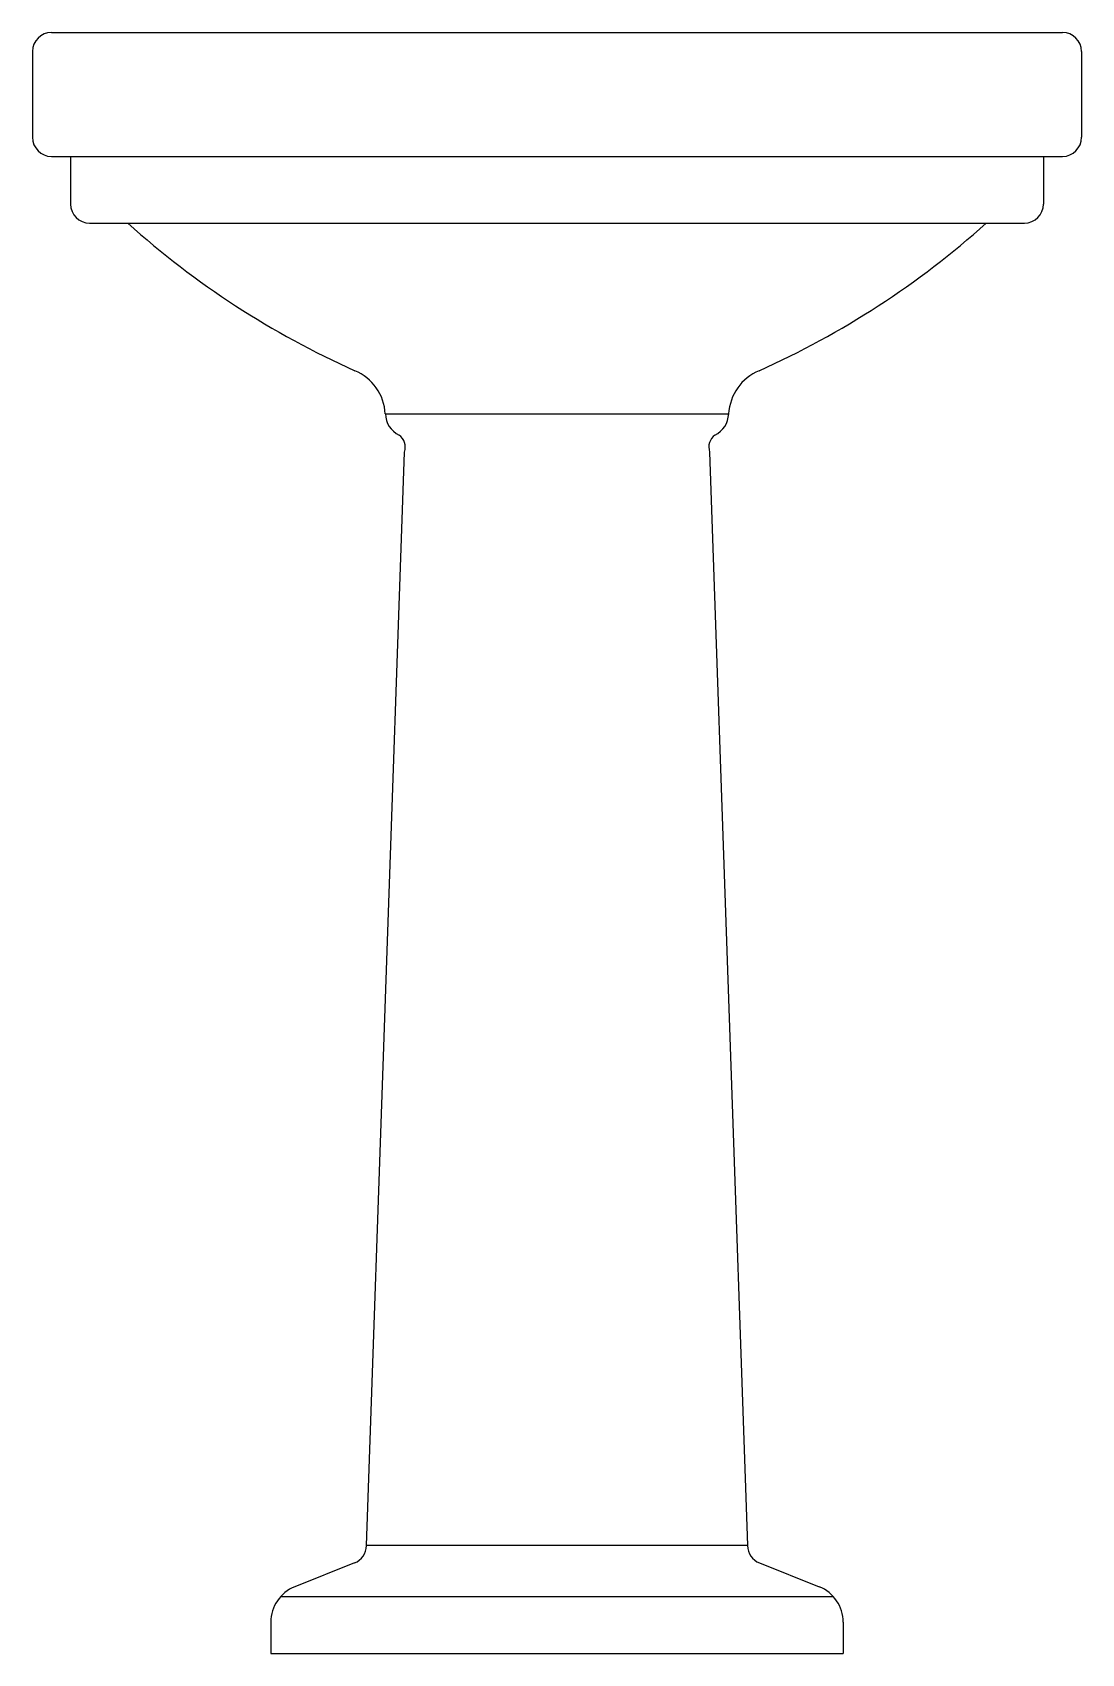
# Model space of a CAD drawing. Header units: millimetres. Extents: x -2934.986 to -2934.436, y 2961.006 to 2961.856.
import ezdxf

# ---------------------------------------------------------------- set-up
doc = ezdxf.new("R2010")
doc.units = ezdxf.units.MM
doc.header["$LTSCALE"] = 10
doc.layers.add('banheiro_louças', color=2, linetype='Continuous')

msp = doc.modelspace()

# ---------------------------------------------------------------- linework, layer by layer
at = {"layer": 'banheiro_louças'}
for p, q in [((-2934.97604, 2961.85625), (-2934.44604, 2961.85625)), ((-2934.98604, 2961.84625), (-2934.98604, 2961.80125)), ((-2934.43604, 2961.84625), (-2934.43604, 2961.80125)), ((-2934.97604, 2961.79125), (-2934.44604, 2961.79125)), ((-2934.96604, 2961.79125), (-2934.96604, 2961.76625)), ((-2934.45604, 2961.79125), (-2934.45604, 2961.76625)), ((-2934.95604, 2961.75625), (-2934.46604, 2961.75625)), ((-2934.80104, 2961.65625), (-2934.62104, 2961.65625)), ((-2934.81093, 2961.0629), (-2934.79104, 2961.63625)), ((-2934.63104, 2961.63625), (-2934.61115, 2961.0629)), ((-2934.61115, 2961.0629), (-2934.81093, 2961.0629)), ((-2934.81722, 2961.05378), (-2934.84847, 2961.04128)), ((-2934.60487, 2961.05378), (-2934.57361, 2961.04128)), ((-2934.85576, 2961.03625), (-2934.56632, 2961.03625)), ((-2934.86104, 2961.02271), (-2934.86104, 2961.00625)), ((-2934.56104, 2961.02271), (-2934.56104, 2961.00625)), ((-2934.86104, 2961.00625), (-2934.56104, 2961.00625))]:
    msp.add_line(p, q, dxfattribs=at)
for centre, radius, start, end in [((-2934.97604, 2961.84625), 0.01, 90, 180), ((-2934.44604, 2961.84625), 0.01, 0, 90), ((-2934.97604, 2961.80125), 0.01, 180, 270), ((-2934.44604, 2961.80125), 0.01, 270, 0), ((-2934.95604, 2961.76625), 0.01, 180, 270), ((-2934.46604, 2961.76625), 0.01, 270, 0), ((-2934.62813, 2962.09971), 0.46128, 228.12361, 245.83629), ((-2934.79396, 2962.09971), 0.46128, 294.16371, 311.87639), ((-2934.82715, 2961.65477), 0.02615, 3.23249, 67.04427), ((-2934.59494, 2961.65477), 0.02615, 112.95573, 176.76751), ((-2934.7883, 2961.65665), 0.01274, 181.78909, 244.33934), ((-2934.63378, 2961.65665), 0.01274, 295.66066, 358.21091), ((-2934.79845, 2961.63883), 0.00784, 340.82334, 53.84143), ((-2934.62363, 2961.63883), 0.00784, 126.15857, 199.17666), ((-2934.82093, 2961.06306), 0.01, 291.80141, 359.04516), ((-2934.60115, 2961.06306), 0.01, 180.95484, 248.19859), ((-2934.84104, 2961.02271), 0.02, 111.80141, 180), ((-2934.58104, 2961.02271), 0.02, 0, 68.19859)]:
    msp.add_arc(centre, radius, start, end, dxfattribs=at)

doc.saveas('drawing.dxf')
